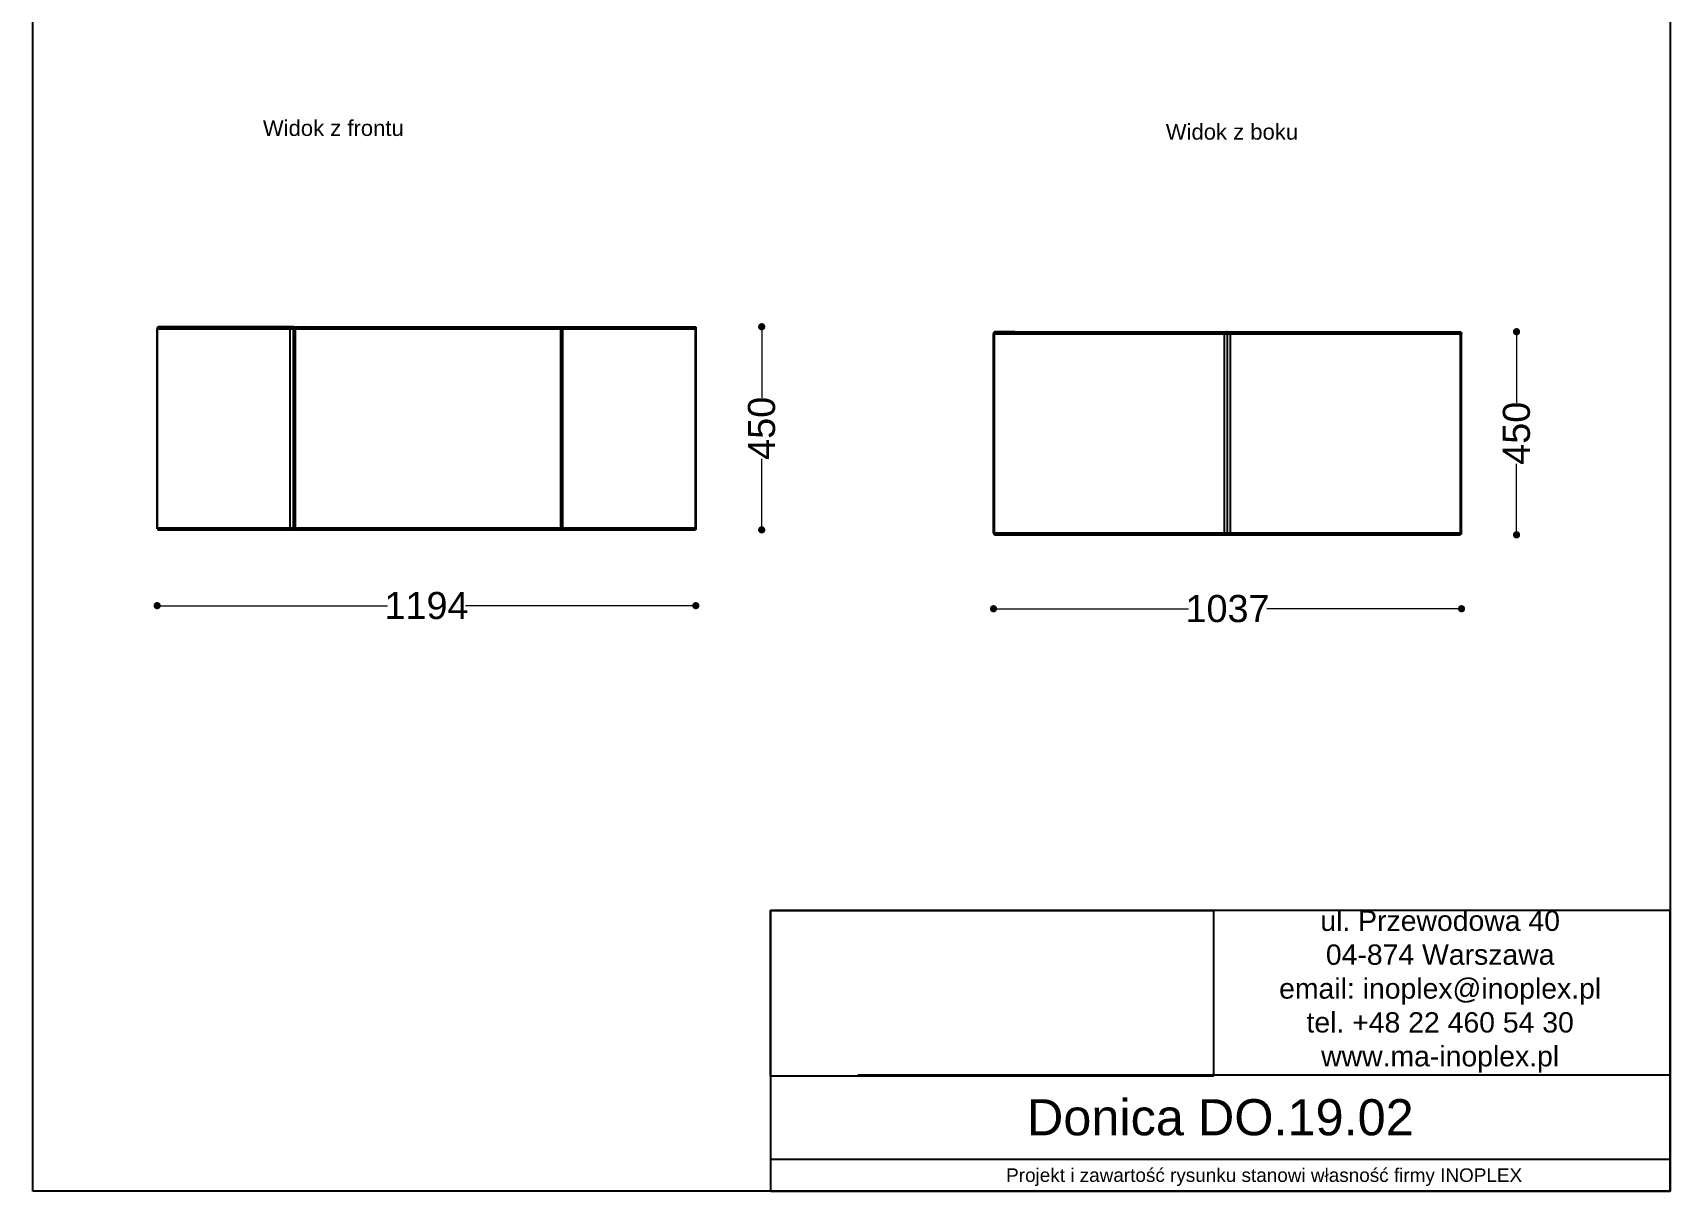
# Model space of a CAD drawing. Header units: millimetres. Extents: x 10366 to 13995, y 24552 to 29685.
# Drawn here: x 10366 to 13995, y 24552 to 27119 of the extents above; entities that cross this region are included whole.
import ezdxf

# ---------------------------------------------------------------- set-up
doc = ezdxf.new("R2010")
doc.units = ezdxf.units.MM
doc.header["$LTSCALE"] = 3
doc.layers.add('Default', color=7, linetype='Continuous')
doc.styles.get("Standard").update_dxf_attribs({"font": 'arial.ttf'})
doc.dimstyles.new('MATEUSZ', dxfattribs={"dimtxt": 35, "dimasz": 16, "dimexe": 0.18, "dimexo": 0.0625, "dimgap": 0.09, "dimtad": 0, "dimdec": 0, "dimdsep": 46, "dimtxsty": 'Standard', "dimblk": 'DOT', "dimcen": 0.09, "dimse1": 1, "dimse2": 1, "dimadec": 0, "dimazin": 0, "dimtfac": 1, "dimtdec": 0, "dimtofl": 0, "dimtmove": 0, "dimatfit": 3, "dimfxl": 1, "dimtolj": 1, "dimtzin": 0, "dimlwd": 9, "dimlwe": 9, "dimarcsym": 0})
picture_1 = doc.add_image_def('image1.jpg', size_in_pixel=(1896, 709))

# ---------------------------------------------------------------- blocks, each defined once
blk = doc.blocks.new('_Dot')
at = {"color": 0, "linetype": 'ByBlock', "lineweight": -2}
blk.add_line((-0.5, 0), (-1, 0), dxfattribs=at)
at = {"color": 0, "linetype": 'ByBlock', "const_width": 0.5}
blk.add_lwpolyline([(-0.25, 0, 1), (0.25, 0, 1)], format="xyb", close=True, dxfattribs=at)
blk = doc.blocks.new('*D27')
at = {"color": 0, "lineweight": 9, "transparency": 16777216}
for p, q in [((10657.9, 25849.5), (11152, 25849.5)), ((11819.6, 25849.5), (11325.5, 25849.5))]:
    blk.add_line(p, q, dxfattribs=at)
at = {"layer": 'Defpoints', "color": 0, "transparency": 16777216}
for p in [(10641.9, 26019.7), (11835.6, 26021.9), (11835.6, 25849.5)]:
    blk.add_point(p, dxfattribs=at)
at = {"color": 0, "lineweight": 9, "transparency": 16777216, "xscale": 16, "yscale": 16, "zscale": 16, "rotation": 180}
blk.add_blockref('_Dot', (10641.9, 25849.5), dxfattribs=at)
at = {"color": 0, "lineweight": 9, "transparency": 16777216, "xscale": 16, "yscale": 16, "zscale": 16}
blk.add_blockref('_Dot', (11835.6, 25849.5), dxfattribs=at)
at = {"color": 0, "transparency": 16777216, "insert": (11238.8, 25849.5), "char_height": 60, "attachment_point": 5}
blk.add_mtext('\\A1;1194', dxfattribs=at)
blk = doc.blocks.new('*D28')
at = {"color": 0, "lineweight": 9, "transparency": 16777216}
for p, q in [((11981.6, 26451.4), (11981.6, 26309.9)), ((11981.6, 26033.4), (11981.6, 26174.9))]:
    blk.add_line(p, q, dxfattribs=at)
at = {"layer": 'Defpoints', "color": 0, "transparency": 16777216}
for p in [(11831.1, 26467.4), (11831.1, 26017.4), (11981.6, 26017.4)]:
    blk.add_point(p, dxfattribs=at)
at = {"color": 0, "lineweight": 9, "transparency": 16777216, "xscale": 16, "yscale": 16, "zscale": 16}
for p, rotation in [((11981.6, 26467.4), 90), ((11981.6, 26017.4), 270)]:
    blk.add_blockref('_Dot', p, dxfattribs=dict(at, rotation=rotation))
at = {"color": 0, "transparency": 16777216, "insert": (11981.6, 26242.4), "char_height": 60, "attachment_point": 5, "rotation": 90}
blk.add_mtext('\\A1;450', dxfattribs=at)
blk = doc.blocks.new('*D29')
at = {"color": 0, "lineweight": 9, "transparency": 16777216}
for p, q in [((13654.4, 26440.4), (13654.4, 26298.9)), ((13654.4, 26022.4), (13654.4, 26163.9))]:
    blk.add_line(p, q, dxfattribs=at)
at = {"layer": 'Defpoints', "color": 0, "transparency": 16777216}
for p in [(13526.8, 26456.4), (13527.4, 26006.4), (13654.4, 26006.4)]:
    blk.add_point(p, dxfattribs=at)
at = {"color": 0, "lineweight": 9, "transparency": 16777216, "xscale": 16, "yscale": 16, "zscale": 16}
for p, rotation in [((13654.4, 26456.4), 90), ((13654.4, 26006.4), 270)]:
    blk.add_blockref('_Dot', p, dxfattribs=dict(at, rotation=rotation))
at = {"color": 0, "transparency": 16777216, "insert": (13654.4, 26231.4), "char_height": 60, "attachment_point": 5, "rotation": 90}
blk.add_mtext('\\A1;450', dxfattribs=at)
blk = doc.blocks.new('*D30')
at = {"color": 0, "lineweight": 9, "transparency": 16777216}
for p, q in [((12511.3, 25842.7), (12927.1, 25842.7)), ((13516.5, 25842.7), (13100.8, 25842.7))]:
    blk.add_line(p, q, dxfattribs=at)
at = {"layer": 'Defpoints', "color": 0, "transparency": 16777216}
for p in [(12495.3, 26010.9), (13532.5, 26010.9), (13532.5, 25842.7)]:
    blk.add_point(p, dxfattribs=at)
at = {"color": 0, "lineweight": 9, "transparency": 16777216, "xscale": 16, "yscale": 16, "zscale": 16, "rotation": 180}
blk.add_blockref('_Dot', (12495.3, 25842.7), dxfattribs=at)
at = {"color": 0, "lineweight": 9, "transparency": 16777216, "xscale": 16, "yscale": 16, "zscale": 16}
blk.add_blockref('_Dot', (13532.5, 25842.7), dxfattribs=at)
at = {"color": 0, "transparency": 16777216, "insert": (13013.9, 25842.7), "char_height": 60, "attachment_point": 5}
blk.add_mtext('\\A1;1037', dxfattribs=at)

msp = doc.modelspace()

# ---------------------------------------------------------------- linework, layer by layer
for p, q in [((13995, 24809.6), (12194.9, 24809.6)), ((13994.7, 24623), (12001.1, 24623))]:
    msp.add_line(p, q)
for points in [[(10366.2, 24552.5), (10366.2, 29684.6), (13995, 29684.6), (13995, 24552.5)], [(12001.1, 24552.5), (13995, 24552.5), (13995, 25174.2), (12001.1, 25174.2)]]:
    msp.add_lwpolyline(points, close=True)
at = {"layer": 'Default'}
for p, q in [((10641.9, 26465.2), (10641.9, 26462.9)), ((10641.9, 26465.2), (10641.9, 26462.9)), ((10641.9, 26021.9), (10641.9, 26462.9)), ((10936.7, 26462.9), (10642.5, 26462.9)), ((10642.5, 26021.9), (10642.5, 26462.9)), ((10642.5, 26462.9), (10936.7, 26462.9)), ((10693.8, 26467.4), (10646.4, 26467.4)), ((10646.4, 26467.4), (10942.9, 26467.4)), ((10693.8, 26467.4), (10646.4, 26467.4)), ((10942.9, 26467.4), (10646.4, 26467.4)), ((10936.7, 26021.9), (10936.7, 26462.9)), ((10941.6, 26465.4), (10942.9, 26465.4)), ((10943.9, 26467.4), (11536.9, 26467.4)), ((10943.9, 26465.4), (10943.9, 26467.4)), ((10943.9, 26021.9), (10943.9, 26462.9)), ((10945.6, 26462.9), (10944.7, 26462.9)), ((11537, 26462.9), (10948.4, 26462.9)), ((10948.4, 26021.9), (10948.4, 26462.9)), ((10948.4, 26462.9), (11536.7, 26462.9)), ((11513.2, 26467.4), (11536.9, 26467.4)), ((11513.2, 26467.4), (11536.9, 26467.4)), ((11536.7, 26021.9), (11536.7, 26462.9)), ((11536.9, 26467.4), (11833.4, 26467.4)), ((11539.1, 26462.9), (11538.3, 26462.9)), ((11539.1, 26462.9), (11538.3, 26462.9)), ((11539.1, 26465.2), (11539.1, 26462.9)), ((11539.1, 26465.2), (11539.1, 26462.9)), ((11835, 26462.9), (11540.8, 26462.9)), ((11540.8, 26021.9), (11540.8, 26462.9)), ((11540.8, 26462.9), (11835, 26462.9)), ((11835, 26462.9), (11835, 26462.9)), ((11835, 26021.9), (11835, 26462.9)), ((11835.6, 26465.2), (11835.6, 26462.9)), ((11835.6, 26462.9), (11835.6, 26021.9)), ((12495.9, 26454.1), (12495.9, 26451.9)), ((12495.9, 26454.1), (12495.9, 26451.9)), ((12540.8, 26456.4), (12499.8, 26456.4)), ((12499.8, 26456.4), (13013.3, 26456.4)), ((12540.8, 26456.4), (12499.8, 26456.4)), ((13012.6, 26454.4), (13013.3, 26454.4)), ((13013.9, 26456.4), (13013.9, 26454.4)), ((13013.9, 26454.4), (13013.9, 26456.4)), ((13014.5, 26456.4), (13528, 26456.4)), ((13014.5, 26454.4), (13015.5, 26454.4)), ((13487, 26456.4), (13528, 26456.4)), ((13487, 26456.4), (13528, 26456.4)), ((13531.9, 26454.1), (13531.9, 26451.9)), ((13531.9, 26454.1), (13531.9, 26451.9)), ((12495.3, 26010.9), (12495.3, 26451.9)), ((12495.3, 26010.9), (12495.3, 26451.9)), ((12495.9, 26451.9), (12497.3, 26451.9)), ((12495.9, 26451.9), (12497.3, 26451.9)), ((13007.2, 26451.9), (12497.5, 26451.9)), ((12497.5, 26010.9), (12497.5, 26451.9)), ((12497.5, 26451.9), (13007.2, 26451.9)), ((13007.2, 26010.9), (13007.2, 26451.9)), ((13007.2, 26451.9), (13008.2, 26451.9)), ((13011.4, 26451.9), (13010.1, 26451.9)), ((13013.9, 26010.9), (13013.9, 26451.9)), ((13013.9, 26010.9), (13013.9, 26451.9)), ((13017.5, 26451.9), (13016.4, 26451.9)), ((13530.4, 26451.9), (13020.6, 26451.9)), ((13020.6, 26010.9), (13020.6, 26451.9)), ((13020.6, 26451.9), (13530.1, 26451.9)), ((13530.1, 26010.9), (13530.1, 26451.9)), ((13531.9, 26451.9), (13530.5, 26451.9)), ((13531.9, 26451.9), (13530.5, 26451.9)), ((13532.5, 26010.9), (13532.5, 26451.9)), ((10641.9, 26021.9), (10641.9, 26019.7)), ((10641.9, 26021.9), (10641.9, 26019.7)), ((10642.5, 26021.9), (10936.7, 26021.9)), ((10642.5, 26021.9), (10936.7, 26021.9)), ((10940.4, 26021.4), (10943.2, 26021.4)), ((10943.3, 26021.4), (10940.4, 26021.4)), ((10941.6, 26019.4), (10942.9, 26019.4)), ((10941.6, 26019.4), (10943.2, 26019.4)), ((10943.2, 26019.4), (10943.2, 26021.4)), ((10943.2, 26021.4), (10945.1, 26021.4)), ((10943.9, 26017.4), (10943.9, 26019.4)), ((10944.7, 26021.9), (10945.8, 26021.9)), ((10948.4, 26021.9), (11537, 26021.9)), ((10948.4, 26021.9), (11536.7, 26021.9)), ((11539.1, 26021.9), (11539.1, 26019.7)), ((11539.1, 26021.9), (11539.1, 26019.7)), ((11540.8, 26021.9), (11835, 26021.9)), ((11540.8, 26021.9), (11835, 26021.9)), ((11835.6, 26021.9), (11835.6, 26019.7)), ((10646.4, 26017.4), (10942.9, 26017.4)), ((10646.4, 26017.4), (10698.9, 26017.4)), ((10646.4, 26017.4), (10698.9, 26017.4)), ((10942.9, 26017.4), (10646.4, 26017.4)), ((10943.9, 26017.4), (11536.9, 26017.4)), ((11536.9, 26017.4), (11510.6, 26017.4)), ((11536.9, 26017.4), (11510.6, 26017.4)), ((11536.9, 26017.4), (11833.4, 26017.4)), ((12495.9, 26010.9), (12495.9, 26008.6)), ((12495.9, 26010.9), (12495.9, 26008.6)), ((12497.5, 26010.9), (13007.2, 26010.9)), ((12497.5, 26010.9), (13007.2, 26010.9)), ((12499.8, 26006.4), (12545.3, 26006.4)), ((12499.8, 26006.4), (13013.3, 26006.4)), ((12499.8, 26006.4), (12545.3, 26006.4)), ((13010.4, 26010.9), (13011.4, 26010.9)), ((13011.2, 26010.4), (13013.9, 26010.4)), ((13012.6, 26008.4), (13013.3, 26008.4)), ((13012.6, 26008.4), (13013.9, 26008.4)), ((13013.9, 26008.4), (13013.9, 26010.4)), ((13013.9, 26010.4), (13016.8, 26010.4)), ((13013.9, 26008.4), (13013.9, 26006.4)), ((13013.9, 26006.4), (13013.9, 26008.4)), ((13013.9, 26008.4), (13015.5, 26008.4)), ((13014.5, 26008.4), (13015.5, 26008.4)), ((13014.5, 26006.4), (13528, 26006.4)), ((13016.4, 26010.9), (13017.7, 26010.9)), ((13020.6, 26010.9), (13530.4, 26010.9)), ((13020.6, 26010.9), (13530.1, 26010.9)), ((13528, 26006.4), (13482.5, 26006.4)), ((13528, 26006.4), (13482.5, 26006.4)), ((13531.9, 26010.9), (13531.9, 26008.6)), ((13531.9, 26010.9), (13531.9, 26008.6))]:
    msp.add_line(p, q, dxfattribs=at)
for points in [[(10646.4, 26467.4, 0), (10645.7, 26467.4, 0), (10645.1, 26467.3, 0), (10644.4, 26467.1, 0), (10643.8, 26466.8, 0), (10643.3, 26466.5, 0), (10642.8, 26466.1, 0), (10642.3, 26465.7, 0), (10641.9, 26465.2, 0)], [(10646.4, 26467.4, 0), (10645.7, 26467.4, 0), (10645.1, 26467.3, 0), (10644.4, 26467.1, 0), (10643.8, 26466.8, 0), (10643.3, 26466.5, 0), (10642.8, 26466.1, 0), (10642.3, 26465.7, 0), (10641.9, 26465.2, 0)], [(10641.9, 26465.2, 0), (10641.9, 26464.6, 0), (10642.1, 26464.1, 0), (10642.2, 26463.5, 0), (10642.5, 26462.9, 0)], [(10641.9, 26462.9, 0), (10641.9, 26462.9, 0), (10641.9, 26462.9, 0), (10641.9, 26462.9, 0), (10641.9, 26462.9, 0), (10641.9, 26462.9, 0), (10641.9, 26462.9, 0), (10641.9, 26462.9, 0), (10642, 26462.9, 0), (10642.5, 26462.9, 0)], [(10642.6, 26462.9, 0), (10641.9, 26462.9, 0), (10641.9, 26462.9, 0), (10641.9, 26462.9, 0), (10641.9, 26462.9, 0), (10641.9, 26462.9, 0), (10641.9, 26462.9, 0), (10641.9, 26462.9, 0), (10641.9, 26462.9, 0), (10641.9, 26462.9, 0), (10641.9, 26462.9, 0), (10641.9, 26462.9, 0), (10641.9, 26462.9, 0), (10641.9, 26462.9, 0), (10641.9, 26462.9, 0), (10641.9, 26462.9, 0), (10641.9, 26462.9, 0), (10641.9, 26462.9, 0), (10641.9, 26462.9, 0), (10641.9, 26462.9, 0), (10641.9, 26462.9, 0), (10641.9, 26462.9, 0), (10641.9, 26462.9, 0), (10641.9, 26462.9, 0), (10641.9, 26462.9, 0), (10642, 26462.9, 0), (10642.5, 26462.9, 0)], [(10694.8, 26467.3, 0), (10694.3, 26467.4, 0), (10693.8, 26467.4, 0)], [(10695.6, 26467.1, 0), (10694.7, 26467.3, 0), (10693.8, 26467.4, 0)], [(10936.7, 26462.9, 0), (10944.5, 26462.9, 0)], [(10942.9, 26467.4, 0), (10942.4, 26467.4, 0), (10941.9, 26467.3, 0), (10941.4, 26467.1, 0), (10940.4, 26466.7, 0), (10939.5, 26466.1, 0), (10938.7, 26465.5, 0), (10938, 26464.8, 0), (10937.4, 26464, 0), (10937.1, 26463.5, 0), (10936.9, 26463.2, 0), (10936.8, 26463.1, 0), (10936.8, 26463, 0), (10936.8, 26463, 0), (10936.8, 26462.9, 0)], [(10940.3, 26462.9, 0), (10936.8, 26462.9, 0)], [(10940.3, 26462.9, 0), (10936.7, 26462.9, 0)], [(10940.3, 26462.9, 0), (10940.4, 26463.2, 0), (10940.4, 26463.4, 0), (10940.5, 26463.7, 0), (10940.6, 26463.9, 0), (10940.7, 26464.1, 0), (10940.9, 26464.3, 0), (10941, 26464.5, 0), (10941.4, 26464.9, 0), (10941.8, 26465.1, 0), (10942, 26465.2, 0), (10942.2, 26465.3, 0), (10942.4, 26465.4, 0), (10942.7, 26465.4, 0), (10942.9, 26465.4, 0)], [(10942.9, 26467.4, 0), (10942.3, 26467.4, 0), (10941.8, 26467.3, 0)], [(10944.5, 26467.4, 0), (10942.9, 26467.4, 0)], [(10944.5, 26465.4, 0), (10942.9, 26465.4, 0)], [(10944.5, 26467.4, 0), (10943.9, 26467.4, 0)], [(10943.9, 26467.4, 0), (10943.9, 26467.4, 0), (10943.9, 26467.4, 0), (10943.9, 26467.4, 0), (10943.9, 26467.4, 0), (10943.9, 26467.4, 0), (10943.9, 26467.4, 0), (10943.9, 26467.4, 0), (10943.9, 26467.4, 0), (10943.9, 26467.4, 0), (10943.9, 26467.4, 0), (10943.9, 26467.4, 0), (10944, 26467.4, 0), (10944.4, 26466.9, 0), (10948.4, 26462.9, 0)], [(10944.7, 26462.9, 0), (10944.6, 26463.4, 0), (10944.5, 26463.9, 0), (10944.4, 26464.3, 0), (10944.1, 26465, 0), (10944, 26465.3, 0), (10943.9, 26465.4, 0), (10943.9, 26465.4, 0), (10943.9, 26465.4, 0), (10943.9, 26465.4, 0), (10943.9, 26465.4, 0), (10943.9, 26465.4, 0), (10943.9, 26465.4, 0), (10943.9, 26465.4, 0), (10943.9, 26465.4, 0), (10943.9, 26465.4, 0), (10943.9, 26465.4, 0), (10943.9, 26465.4, 0), (10943.9, 26465.4, 0), (10943.9, 26465.4, 0), (10943.9, 26465.4, 0), (10943.9, 26465.4, 0)], [(10944.5, 26462.9, 0), (10943.9, 26462.9, 0), (10943.9, 26462.9, 0), (10943.9, 26462.9, 0), (10943.9, 26462.9, 0), (10943.9, 26462.9, 0), (10943.9, 26462.9, 0), (10943.9, 26462.9, 0), (10943.9, 26462.9, 0), (10943.9, 26462.9, 0), (10943.9, 26462.9, 0), (10943.9, 26462.9, 0), (10943.9, 26462.9, 0), (10943.9, 26462.9, 0), (10944, 26462.9, 0), (10944.5, 26462.9, 0), (10948.4, 26462.9, 0)], [(10948.4, 26462.9, 0), (10944.7, 26462.9, 0)], [(10967.7, 26467.2, 0), (10967.5, 26467.3, 0), (10967.3, 26467.3, 0), (10967.1, 26467.4, 0), (10966.9, 26467.4, 0)], [(11512.4, 26467.2, 0), (11512.6, 26467.3, 0), (11512.8, 26467.3, 0), (11513, 26467.4, 0), (11513.2, 26467.4, 0)], [(11536.7, 26462.9, 0), (11540.8, 26462.9, 0)], [(11536.9, 26467.4, 0), (11537, 26467.4, 0), (11537.2, 26467.4, 0), (11537.4, 26467.3, 0), (11537.5, 26467.3, 0), (11537.7, 26467.2, 0), (11537.9, 26467.1, 0), (11538.2, 26466.8, 0), (11538.4, 26466.5, 0), (11538.7, 26466.1, 0), (11538.9, 26465.7, 0), (11539.1, 26465.2, 0)], [(11536.9, 26467.4, 0), (11537, 26467.4, 0), (11537.2, 26467.4, 0), (11537.4, 26467.3, 0), (11537.5, 26467.3, 0), (11537.7, 26467.2, 0), (11537.9, 26467.1, 0), (11538.2, 26466.8, 0), (11538.4, 26466.5, 0), (11538.7, 26466.1, 0), (11538.9, 26465.7, 0), (11539.1, 26465.2, 0)], [(11539.1, 26465.2, 0), (11538, 26464.1, 0), (11537.5, 26463.5, 0), (11537.2, 26463.2, 0), (11537.1, 26463.1, 0), (11537.1, 26463, 0), (11537, 26463, 0), (11537, 26463, 0), (11537, 26462.9, 0)], [(11539.1, 26462.9, 0), (11537, 26462.9, 0)], [(11539.1, 26465.2, 0), (11540.1, 26464.1, 0), (11540.4, 26463.5, 0), (11540.8, 26462.9, 0)], [(11539.1, 26462.9, 0), (11540.8, 26462.9, 0)], [(11784.6, 26467.1, 0), (11785.4, 26467.3, 0), (11786.3, 26467.4, 0)], [(11785.3, 26467.3, 0), (11785.8, 26467.4, 0), (11786.3, 26467.4, 0)], [(11831.1, 26467.4, 0), (11833.4, 26467.4, 0)], [(11833.4, 26467.4, 0), (11833.8, 26467.4, 0), (11834.2, 26467.3, 0), (11834.4, 26467.2, 0), (11834.6, 26467.1, 0), (11834.7, 26467, 0), (11834.9, 26466.9, 0), (11835, 26466.8, 0), (11835.1, 26466.7, 0), (11835.2, 26466.6, 0), (11835.3, 26466.4, 0), (11835.4, 26466.1, 0), (11835.5, 26465.8, 0), (11835.6, 26465.5, 0), (11835.6, 26465.1, 0), (11835.6, 26464.8, 0), (11835.4, 26464, 0), (11835.3, 26463.5, 0), (11835, 26462.9, 0)], [(11835.1, 26462.9, 0), (11835.5, 26462.9, 0), (11835.6, 26462.9, 0), (11835.6, 26462.9, 0), (11835.6, 26462.9, 0), (11835.6, 26462.9, 0), (11835.6, 26462.9, 0), (11835.6, 26462.9, 0), (11835.6, 26462.9, 0), (11835.6, 26462.9, 0), (11835.6, 26462.9, 0), (11835.6, 26462.9, 0), (11835.6, 26462.9, 0), (11835.6, 26462.9, 0), (11835.6, 26462.9, 0), (11835.6, 26462.9, 0), (11835.6, 26462.9, 0), (11835.6, 26462.9, 0), (11835.6, 26462.9, 0), (11835.6, 26462.9, 0), (11835.6, 26462.9, 0), (11835.6, 26462.9, 0), (11835.6, 26462.9, 0), (11835.4, 26462.9, 0), (11835, 26462.9, 0)], [(11835.1, 26462.9, 0), (11835.5, 26462.9, 0), (11835.6, 26462.9, 0), (11835.6, 26462.9, 0), (11835.6, 26462.9, 0), (11835.6, 26462.9, 0), (11835.6, 26462.9, 0), (11835.6, 26462.9, 0), (11835.6, 26462.9, 0), (11835.6, 26462.9, 0), (11835.6, 26462.9, 0), (11835.6, 26462.9, 0), (11835.6, 26462.9, 0), (11835.6, 26462.9, 0), (11835.6, 26462.9, 0), (11835.6, 26462.9, 0), (11835.6, 26462.9, 0), (11835.6, 26462.9, 0), (11835.6, 26462.9, 0), (11835.6, 26462.9, 0), (11835.6, 26462.9, 0), (11835.6, 26462.9, 0), (11835.6, 26462.9, 0), (11835.6, 26462.9, 0), (11835.6, 26462.9, 0), (11835.6, 26462.9, 0), (11835.4, 26462.9, 0), (11835, 26462.9, 0)], [(12495.9, 26454.1, 0), (12495.6, 26453.6, 0), (12495.4, 26453.1, 0), (12495.3, 26452.5, 0), (12495.3, 26451.9, 0)], [(12499.8, 26456.4, 0), (12499.2, 26456.3, 0), (12498.6, 26456.2, 0), (12498.1, 26456.1, 0), (12497.6, 26455.8, 0), (12497.1, 26455.5, 0), (12496.6, 26455.1, 0), (12496.2, 26454.6, 0), (12495.9, 26454.1, 0)], [(12499.8, 26456.4, 0), (12499.2, 26456.3, 0), (12498.6, 26456.2, 0), (12498.1, 26456.1, 0), (12497.6, 26455.8, 0), (12497.1, 26455.5, 0), (12496.6, 26455.1, 0), (12496.2, 26454.6, 0), (12495.9, 26454.1, 0)], [(12495.9, 26454.1, 0), (12496.6, 26453, 0), (12497.5, 26451.9, 0)], [(12500.3, 26456.4, 0), (12500.2, 26456.4, 0), (12500.1, 26456.4, 0), (12500, 26456.3, 0), (12500, 26456.3, 0), (12499.9, 26456.3, 0), (12499.9, 26456.2, 0), (12499.9, 26456.2, 0), (12499.9, 26456.2, 0), (12499.8, 26456.1, 0), (12499.8, 26456.1, 0), (12499.8, 26456.1, 0), (12499.8, 26456, 0)], [(12542.3, 26456.1, 0), (12541.9, 26456.2, 0), (12541.5, 26456.3, 0), (12540.8, 26456.4, 0)], [(12541.6, 26456.3, 0), (12541.2, 26456.4, 0), (12540.8, 26456.4, 0)], [(12542.3, 26456.1, 0), (12541.6, 26456.3, 0), (12540.8, 26456.4, 0)], [(13013.3, 26456.4, 0), (13013.2, 26456.4, 0), (13013, 26456.4, 0), (13012.7, 26456.3, 0), (13012.3, 26456.1, 0), (13011.5, 26455.7, 0), (13009.8, 26454.4, 0), (13008.4, 26453.2, 0), (13007.8, 26452.6, 0), (13007.5, 26452.2, 0), (13007.3, 26452.1, 0), (13007.3, 26452, 0), (13007.2, 26452, 0), (13007.2, 26452, 0), (13007.2, 26451.9, 0)], [(13011.4, 26451.9, 0), (13011.4, 26452.2, 0), (13011.5, 26452.4, 0), (13011.5, 26452.7, 0), (13011.6, 26452.9, 0), (13011.9, 26453.3, 0), (13012.1, 26453.7, 0), (13012.4, 26454, 0), (13012.7, 26454.2, 0), (13012.9, 26454.3, 0), (13013, 26454.3, 0), (13013.2, 26454.4, 0), (13013.2, 26454.4, 0), (13013.3, 26454.4, 0)], [(13013.9, 26456.4, 0), (13013.9, 26456.4, 0), (13013.9, 26456.4, 0), (13013.9, 26456.4, 0), (13013.9, 26456.4, 0), (13013.9, 26456.4, 0), (13013.9, 26456.4, 0), (13013.9, 26456.4, 0), (13013.9, 26456.4, 0), (13013.9, 26456.4, 0), (13013.9, 26456.4, 0), (13013.9, 26456.4, 0), (13013.9, 26456.4, 0), (13013.9, 26456.4, 0), (13013.9, 26456.4, 0), (13013.9, 26456.4, 0), (13013.8, 26456.4, 0), (13013.6, 26456.4, 0), (13013.3, 26456.4, 0)], [(13013.9, 26454.4, 0), (13013.9, 26454.4, 0), (13013.9, 26454.4, 0), (13013.9, 26454.4, 0), (13013.9, 26454.4, 0), (13013.9, 26454.4, 0), (13013.9, 26454.4, 0), (13013.9, 26454.4, 0), (13013.9, 26454.4, 0), (13013.9, 26454.4, 0), (13013.9, 26454.4, 0), (13013.9, 26454.4, 0), (13013.9, 26454.4, 0), (13013.9, 26454.4, 0), (13013.9, 26454.4, 0), (13013.9, 26454.4, 0), (13013.8, 26454.4, 0), (13013.6, 26454.4, 0), (13013.3, 26454.4, 0)], [(13013.9, 26456.4, 0), (13013.9, 26456.4, 0), (13013.9, 26456.4, 0), (13013.9, 26456.4, 0), (13014, 26456.4, 0), (13014.5, 26456.4, 0)], [(13013.9, 26454.4, 0), (13013.9, 26454.4, 0), (13013.9, 26454.4, 0), (13013.9, 26454.4, 0), (13013.9, 26454.4, 0), (13013.9, 26454.4, 0), (13013.9, 26454.4, 0), (13013.9, 26454.4, 0), (13013.9, 26454.4, 0), (13013.9, 26454.4, 0), (13013.9, 26454.4, 0), (13013.9, 26454.4, 0), (13013.9, 26454.4, 0), (13013.9, 26454.4, 0), (13013.9, 26454.3, 0), (13013.9, 26454.2, 0), (13013.9, 26451.9, 0)], [(13013.9, 26454.4, 0), (13013.9, 26454.4, 0), (13013.9, 26454.4, 0), (13013.9, 26454.4, 0), (13014, 26454.4, 0), (13014.5, 26454.4, 0)], [(13013.9, 26454.4, 0), (13013.9, 26454.4, 0), (13013.9, 26454.4, 0), (13013.9, 26454.4, 0), (13013.9, 26454.4, 0), (13013.9, 26454.4, 0), (13013.9, 26454.4, 0), (13013.9, 26454.4, 0), (13013.9, 26454.4, 0), (13013.9, 26454.4, 0), (13013.9, 26454.4, 0), (13013.9, 26454.4, 0), (13013.9, 26454.4, 0), (13013.9, 26454.4, 0), (13013.9, 26454.3, 0), (13013.9, 26454.2, 0), (13013.9, 26451.9, 0)], [(13014.5, 26456.4, 0), (13014.6, 26456.4, 0), (13014.8, 26456.4, 0), (13015.1, 26456.3, 0), (13015.5, 26456.1, 0), (13016.4, 26455.7, 0), (13018, 26454.4, 0), (13019.4, 26453.2, 0), (13020.6, 26451.9, 0)], [(13016.4, 26451.9, 0), (13016.4, 26452.2, 0), (13016.3, 26452.4, 0), (13016.3, 26452.7, 0), (13016.2, 26452.9, 0), (13016, 26453.3, 0), (13015.7, 26453.7, 0), (13015.4, 26454, 0), (13015.1, 26454.2, 0), (13014.9, 26454.3, 0), (13014.8, 26454.3, 0), (13014.6, 26454.4, 0), (13014.6, 26454.4, 0), (13014.5, 26454.4, 0)], [(13485.5, 26456.1, 0), (13486.3, 26456.3, 0), (13487, 26456.4, 0)], [(13485.5, 26456.1, 0), (13486.2, 26456.3, 0), (13487, 26456.4, 0)], [(13486.2, 26456.3, 0), (13486.6, 26456.4, 0), (13487, 26456.4, 0)], [(13527.4, 26456.4, 0), (13527.5, 26456.4, 0), (13527.6, 26456.4, 0), (13527.7, 26456.3, 0), (13527.7, 26456.3, 0), (13527.8, 26456.3, 0), (13527.8, 26456.3, 0), (13527.9, 26456.2, 0), (13527.9, 26456.2, 0), (13527.9, 26456.1, 0), (13528, 26456.1, 0), (13528, 26456, 0), (13528, 26456, 0), (13528, 26455.9, 0), (13528, 26455.8, 0)], [(13528, 26456.4, 0), (13528.6, 26456.3, 0), (13529.2, 26456.2, 0), (13529.7, 26456.1, 0), (13530.3, 26455.8, 0), (13530.7, 26455.5, 0), (13531.2, 26455.1, 0), (13531.6, 26454.6, 0), (13531.9, 26454.1, 0)], [(13528, 26456.4, 0), (13528.6, 26456.3, 0), (13529.2, 26456.2, 0), (13529.7, 26456.1, 0), (13530.3, 26455.8, 0), (13530.7, 26455.5, 0), (13531.2, 26455.1, 0), (13531.6, 26454.6, 0), (13531.9, 26454.1, 0)], [(13531.9, 26454.1, 0), (13531.2, 26453.1, 0), (13530.8, 26452.5, 0), (13530.6, 26452.2, 0), (13530.5, 26452.1, 0), (13530.4, 26452, 0), (13530.4, 26452, 0), (13530.4, 26451.9, 0), (13530.4, 26451.9, 0)], [(13531.9, 26454.1, 0), (13532.2, 26453.6, 0), (13532.4, 26453, 0), (13532.5, 26452.5, 0), (13532.5, 26451.9, 0)], [(12495.9, 26451.9, 0), (12495.3, 26451.9, 0)], [(12495.3, 26451.9, 0), (12495.3, 26451.9, 0), (12495.3, 26451.9, 0), (12495.3, 26451.9, 0), (12495.3, 26451.9, 0), (12495.3, 26451.9, 0), (12495.3, 26451.9, 0), (12495.3, 26451.9, 0), (12495.3, 26451.9, 0), (12495.3, 26451.9, 0), (12495.3, 26451.9, 0), (12495.3, 26451.9, 0), (12495.3, 26451.9, 0), (12495.3, 26451.9, 0), (12495.3, 26451.9, 0), (12495.3, 26451.9, 0), (12495.3, 26451.9, 0), (12495.3, 26451.9, 0), (12495.3, 26451.9, 0), (12495.6, 26451.9, 0), (12497.5, 26451.9, 0)], [(12495.9, 26451.9, 0), (12497.5, 26451.9, 0)], [(13011.4, 26451.9, 0), (13007.2, 26451.9, 0)], [(13011.4, 26451.9, 0), (13007.2, 26451.9, 0)], [(13007.2, 26451.9, 0), (13011.7, 26451.9, 0), (13013.3, 26451.9, 0), (13013.8, 26451.9, 0), (13013.9, 26451.9, 0), (13013.9, 26451.9, 0), (13013.9, 26451.9, 0), (13013.9, 26451.9, 0), (13013.9, 26451.9, 0), (13013.9, 26451.9, 0), (13013.9, 26451.9, 0), (13013.9, 26451.9, 0), (13013.9, 26451.9, 0), (13013.9, 26451.9, 0), (13013.9, 26451.9, 0), (13013.9, 26451.9, 0), (13013.9, 26451.9, 0), (13013.9, 26451.9, 0), (13013.9, 26451.9, 0)], [(13013.9, 26451.9, 0), (13013.9, 26451.9, 0), (13013.9, 26451.9, 0), (13013.9, 26451.9, 0), (13013.9, 26451.9, 0), (13013.9, 26451.9, 0), (13013.9, 26451.9, 0), (13013.9, 26451.9, 0), (13013.9, 26451.9, 0), (13013.9, 26451.9, 0), (13013.9, 26451.9, 0), (13013.9, 26451.9, 0), (13013.9, 26451.9, 0), (13013.9, 26451.9, 0), (13014, 26451.9, 0), (13014.2, 26451.9, 0), (13016.1, 26451.9, 0), (13020.6, 26451.9, 0)], [(13020.6, 26451.9, 0), (13016.4, 26451.9, 0)], [(13530.1, 26451.9, 0), (13531.9, 26451.9, 0), (13532.4, 26451.9, 0), (13532.5, 26451.9, 0), (13532.5, 26451.9, 0), (13532.5, 26451.9, 0), (13532.5, 26451.9, 0), (13532.5, 26451.9, 0), (13532.5, 26451.9, 0), (13532.5, 26451.9, 0), (13532.5, 26451.9, 0), (13532.5, 26451.9, 0), (13532.5, 26451.9, 0), (13532.5, 26451.9, 0), (13532.5, 26451.9, 0), (13532.5, 26451.9, 0), (13532.5, 26451.9, 0), (13532.5, 26451.9, 0), (13532.5, 26451.9, 0)], [(13531.9, 26451.9, 0), (13530.4, 26451.9, 0)], [(13531.9, 26451.9, 0), (13532.5, 26451.9, 0)], [(10642.5, 26021.9, 0), (10641.9, 26021.9, 0)], [(10641.9, 26019.7, 0), (10641.9, 26020.2, 0), (10642.1, 26020.8, 0), (10642.2, 26021.3, 0), (10642.4, 26021.6, 0), (10642.4, 26021.7, 0), (10642.5, 26021.8, 0), (10642.5, 26021.9, 0), (10642.5, 26021.9, 0), (10642.5, 26021.9, 0), (10642.5, 26021.9, 0), (10642.5, 26021.9, 0), (10642.5, 26021.9, 0), (10642.5, 26021.9, 0), (10642.5, 26021.9, 0), (10642.5, 26021.9, 0), (10642.5, 26021.9, 0), (10642.5, 26021.9, 0), (10642.5, 26021.9, 0)], [(10642.6, 26021.9, 0), (10641.9, 26021.9, 0), (10641.9, 26021.9, 0), (10641.9, 26021.9, 0), (10641.9, 26021.9, 0), (10641.9, 26021.9, 0), (10641.9, 26021.9, 0), (10641.9, 26021.9, 0), (10641.9, 26021.9, 0), (10641.9, 26021.9, 0), (10641.9, 26021.9, 0), (10641.9, 26021.9, 0), (10641.9, 26021.9, 0), (10641.9, 26021.9, 0), (10641.9, 26021.9, 0), (10641.9, 26021.9, 0), (10641.9, 26021.9, 0), (10641.9, 26021.9, 0), (10641.9, 26021.9, 0), (10641.9, 26021.9, 0), (10641.9, 26021.9, 0), (10641.9, 26021.9, 0), (10641.9, 26021.9, 0), (10641.9, 26021.9, 0), (10641.9, 26021.9, 0), (10642, 26021.9, 0), (10642.5, 26021.9, 0)], [(10641.9, 26019.7, 0), (10642.3, 26019.1, 0), (10642.8, 26018.7, 0), (10643.3, 26018.3, 0), (10643.9, 26018, 0), (10644.5, 26017.7, 0), (10645.1, 26017.5, 0), (10645.8, 26017.4, 0), (10646.4, 26017.4, 0)], [(10641.9, 26019.7, 0), (10642.3, 26019.1, 0), (10642.8, 26018.7, 0), (10643.3, 26018.3, 0), (10643.9, 26018, 0), (10644.5, 26017.7, 0), (10645.1, 26017.5, 0), (10645.8, 26017.4, 0), (10646.4, 26017.4, 0)], [(10936.7, 26021.9, 0), (10940.3, 26021.9, 0)], [(10936.7, 26021.9, 0), (10936.7, 26021.9, 0), (10936.7, 26021.9, 0), (10936.7, 26021.9, 0), (10936.7, 26021.9, 0), (10936.7, 26021.9, 0), (10936.7, 26021.9, 0), (10936.7, 26021.9, 0), (10936.7, 26021.9, 0), (10936.7, 26021.9, 0), (10936.7, 26021.9, 0), (10936.7, 26021.9, 0), (10936.8, 26021.9, 0), (10936.8, 26021.9, 0), (10937.4, 26020.9, 0), (10938.2, 26019.9, 0), (10939.1, 26019, 0), (10940.3, 26018.2, 0), (10940.9, 26017.9, 0), (10941.5, 26017.6, 0), (10942.2, 26017.5, 0), (10942.5, 26017.4, 0), (10942.9, 26017.4, 0)], [(10936.7, 26021.9, 0), (10944.5, 26021.9, 0)], [(10942.9, 26019.4, 0), (10942.7, 26019.4, 0), (10942.4, 26019.5, 0), (10942.2, 26019.5, 0), (10942, 26019.6, 0), (10941.8, 26019.7, 0), (10941.3, 26020, 0), (10941, 26020.3, 0), (10940.8, 26020.5, 0), (10940.7, 26020.7, 0), (10940.6, 26020.9, 0), (10940.5, 26021.2, 0), (10940.4, 26021.4, 0), (10940.4, 26021.7, 0), (10940.3, 26021.9, 0)], [(10944.5, 26019.4, 0), (10942.9, 26019.4, 0)], [(10943.9, 26017.4, 0), (10943.9, 26017.4, 0), (10943.9, 26017.4, 0), (10943.9, 26017.4, 0), (10943.9, 26017.4, 0), (10943.9, 26017.4, 0), (10943.9, 26017.4, 0), (10943.9, 26017.4, 0), (10943.9, 26017.4, 0), (10943.9, 26017.4, 0), (10943.9, 26017.4, 0), (10943.9, 26017.4, 0), (10944, 26017.5, 0), (10944.4, 26017.9, 0), (10948.4, 26021.9, 0)], [(10943.9, 26019.4, 0), (10943.9, 26019.4, 0), (10943.9, 26019.4, 0), (10943.9, 26019.4, 0), (10943.9, 26019.4, 0), (10943.9, 26019.4, 0), (10943.9, 26019.4, 0), (10943.9, 26019.4, 0), (10943.9, 26019.4, 0), (10943.9, 26019.4, 0), (10943.9, 26019.4, 0), (10943.9, 26019.4, 0), (10943.9, 26019.4, 0), (10943.9, 26019.5, 0), (10944.3, 26020.1, 0), (10944.5, 26020.9, 0), (10944.6, 26021.4, 0), (10944.7, 26021.9, 0)], [(10944.5, 26021.9, 0), (10943.9, 26021.9, 0), (10943.9, 26021.9, 0), (10943.9, 26021.9, 0), (10943.9, 26021.9, 0), (10943.9, 26021.9, 0), (10943.9, 26021.9, 0), (10943.9, 26021.9, 0), (10943.9, 26021.9, 0), (10943.9, 26021.9, 0), (10943.9, 26021.9, 0), (10943.9, 26021.9, 0), (10943.9, 26021.9, 0), (10943.9, 26021.9, 0), (10944, 26021.9, 0), (10944.5, 26021.9, 0), (10948.4, 26021.9, 0)], [(10944.7, 26021.9, 0), (10948.4, 26021.9, 0)], [(11536.7, 26021.9, 0), (11540.8, 26021.9, 0)], [(11539.1, 26019.7, 0), (11538.9, 26019.1, 0), (11538.7, 26018.7, 0), (11538.4, 26018.3, 0), (11538.1, 26018, 0), (11537.8, 26017.7, 0), (11537.7, 26017.6, 0), (11537.5, 26017.5, 0), (11537.4, 26017.5, 0), (11537.2, 26017.4, 0), (11537, 26017.4, 0), (11536.9, 26017.4, 0)], [(11539.1, 26019.7, 0), (11538.9, 26019.1, 0), (11538.7, 26018.7, 0), (11538.4, 26018.3, 0), (11538.1, 26018, 0), (11537.8, 26017.7, 0), (11537.7, 26017.6, 0), (11537.5, 26017.5, 0), (11537.4, 26017.5, 0), (11537.2, 26017.4, 0), (11537, 26017.4, 0), (11536.9, 26017.4, 0)], [(11537, 26021.9, 0), (11537, 26021.9, 0), (11537, 26021.8, 0), (11537, 26021.8, 0), (11537.1, 26021.8, 0), (11537.1, 26021.7, 0), (11537.4, 26021.4, 0), (11539.1, 26019.7, 0)], [(11537, 26021.9, 0), (11539.1, 26021.9, 0)], [(11539.1, 26019.7, 0), (11540.1, 26020.8, 0), (11540.4, 26021.3, 0), (11540.6, 26021.6, 0), (11540.7, 26021.7, 0), (11540.7, 26021.8, 0), (11540.7, 26021.9, 0), (11540.8, 26021.9, 0), (11540.8, 26021.9, 0), (11540.8, 26021.9, 0), (11540.8, 26021.9, 0), (11540.8, 26021.9, 0), (11540.8, 26021.9, 0), (11540.8, 26021.9, 0), (11540.8, 26021.9, 0), (11540.8, 26021.9, 0), (11540.8, 26021.9, 0), (11540.8, 26021.9, 0)], [(11540.8, 26021.9, 0), (11539.1, 26021.9, 0)], [(11835, 26021.9, 0), (11835, 26021.9, 0), (11835, 26021.9, 0), (11835, 26021.9, 0), (11835, 26021.9, 0), (11835, 26021.9, 0), (11835, 26021.9, 0), (11835, 26021.9, 0), (11835, 26021.9, 0), (11835, 26021.9, 0), (11835, 26021.9, 0), (11835, 26021.9, 0), (11835, 26021.9, 0), (11835, 26021.9, 0), (11835.2, 26021.4, 0), (11835.4, 26020.9, 0), (11835.5, 26020.4, 0), (11835.6, 26019.9, 0), (11835.6, 26019.4, 0), (11835.5, 26019, 0), (11835.5, 26018.8, 0), (11835.4, 26018.6, 0), (11835.3, 26018.4, 0), (11835.2, 26018.2, 0), (11835, 26018, 0), (11834.9, 26017.9, 0), (11834.7, 26017.8, 0), (11834.5, 26017.6, 0), (11834.2, 26017.5, 0), (11834, 26017.5, 0), (11833.7, 26017.4, 0), (11833.4, 26017.4, 0)], [(11835, 26021.9, 0), (11835.6, 26021.9, 0), (11835.6, 26021.9, 0), (11835.6, 26021.9, 0), (11835.6, 26021.9, 0), (11835.6, 26021.9, 0), (11835.6, 26021.9, 0), (11835.6, 26021.9, 0), (11835.6, 26021.9, 0), (11835.6, 26021.9, 0), (11835.6, 26021.9, 0), (11835.6, 26021.9, 0), (11835.6, 26021.9, 0), (11835.6, 26021.9, 0), (11835.6, 26021.9, 0), (11835.6, 26021.9, 0), (11835.6, 26021.9, 0), (11835.6, 26021.9, 0), (11835.6, 26021.9, 0), (11835.6, 26021.9, 0), (11835.6, 26021.9, 0), (11835.6, 26021.9, 0), (11835.5, 26021.9, 0), (11835.1, 26021.9, 0)], [(10944.5, 26017.4, 0), (10942.9, 26017.4, 0)], [(10944.5, 26017.4, 0), (10943.9, 26017.4, 0)], [(11831.1, 26017.4, 0), (11833.4, 26017.4, 0)], [(12495.3, 26010.9, 0), (12495.3, 26010.2, 0), (12495.4, 26009.7, 0), (12495.6, 26009.1, 0), (12495.9, 26008.6, 0)], [(12495.3, 26010.9, 0), (12495.3, 26010.9, 0), (12495.4, 26010.9, 0), (12495.9, 26010.9, 0)], [(12495.3, 26010.9, 0), (12495.3, 26010.9, 0), (12495.3, 26010.9, 0), (12495.3, 26010.9, 0), (12495.3, 26010.9, 0), (12495.3, 26010.9, 0), (12495.3, 26010.9, 0), (12495.3, 26010.9, 0), (12495.3, 26010.9, 0), (12495.3, 26010.9, 0), (12495.3, 26010.9, 0), (12495.3, 26010.9, 0), (12495.3, 26010.9, 0), (12495.3, 26010.9, 0), (12495.3, 26010.9, 0), (12495.3, 26010.9, 0), (12495.3, 26010.9, 0), (12495.3, 26010.9, 0), (12495.3, 26010.9, 0), (12495.6, 26010.9, 0), (12497.5, 26010.9, 0)], [(12495.9, 26008.6, 0), (12496.6, 26009.7, 0), (12497, 26010.3, 0), (12497.3, 26010.6, 0), (12497.4, 26010.7, 0), (12497.5, 26010.8, 0), (12497.5, 26010.8, 0), (12497.5, 26010.8, 0), (12497.5, 26010.9, 0), (12497.5, 26010.9, 0), (12497.5, 26010.9, 0), (12497.5, 26010.9, 0), (12497.5, 26010.9, 0), (12497.5, 26010.9, 0), (12497.5, 26010.9, 0)], [(12497.5, 26010.9, 0), (12495.9, 26010.9, 0)], [(12495.9, 26008.6, 0), (12496.2, 26008.1, 0), (12496.6, 26007.7, 0), (12497.1, 26007.3, 0), (12497.6, 26006.9, 0), (12498.1, 26006.7, 0), (12498.7, 26006.5, 0), (12499.2, 26006.4, 0), (12499.8, 26006.4, 0)], [(12495.9, 26008.6, 0), (12496.2, 26008.1, 0), (12496.6, 26007.7, 0), (12497.1, 26007.3, 0), (12497.6, 26006.9, 0), (12498.1, 26006.7, 0), (12498.7, 26006.5, 0), (12499.2, 26006.4, 0), (12499.8, 26006.4, 0)], [(13007.2, 26010.9, 0), (13007.2, 26010.9, 0), (13007.2, 26010.9, 0), (13007.2, 26010.9, 0), (13007.2, 26010.9, 0), (13007.2, 26010.9, 0), (13007.2, 26010.9, 0), (13007.2, 26010.9, 0), (13007.2, 26010.9, 0), (13007.2, 26010.9, 0), (13007.2, 26010.8, 0), (13009.2, 26008.9, 0), (13011.3, 26007.2, 0), (13012.4, 26006.6, 0), (13012.9, 26006.4, 0), (13013.1, 26006.4, 0), (13013.3, 26006.4, 0)], [(13007.2, 26010.9, 0), (13011.4, 26010.9, 0)], [(13007.2, 26010.9, 0), (13011.7, 26010.9, 0), (13013.3, 26010.9, 0), (13013.8, 26010.9, 0), (13013.9, 26010.9, 0), (13013.9, 26010.9, 0), (13013.9, 26010.9, 0), (13013.9, 26010.9, 0), (13013.9, 26010.9, 0), (13013.9, 26010.9, 0), (13013.9, 26010.9, 0), (13013.9, 26010.9, 0), (13013.9, 26010.9, 0), (13013.9, 26010.9, 0), (13013.9, 26010.9, 0), (13013.9, 26010.9, 0), (13013.9, 26010.9, 0), (13013.9, 26010.9, 0), (13013.9, 26010.9, 0)], [(13013.3, 26008.4, 0), (13013.2, 26008.4, 0), (13013.2, 26008.4, 0), (13013, 26008.4, 0), (13012.9, 26008.5, 0), (13012.7, 26008.6, 0), (13012.4, 26008.8, 0), (13012.1, 26009.1, 0), (13011.8, 26009.5, 0), (13011.6, 26009.9, 0), (13011.5, 26010.1, 0), (13011.5, 26010.4, 0), (13011.4, 26010.6, 0), (13011.4, 26010.9, 0)], [(13013.9, 26008.4, 0), (13013.9, 26008.4, 0), (13013.9, 26008.4, 0), (13013.9, 26008.4, 0), (13013.9, 26008.4, 0), (13013.9, 26008.4, 0), (13013.9, 26008.4, 0), (13013.9, 26008.4, 0), (13013.9, 26008.4, 0), (13013.9, 26008.4, 0), (13013.9, 26008.4, 0), (13013.9, 26008.4, 0), (13013.9, 26008.4, 0), (13013.9, 26008.4, 0), (13013.9, 26008.4, 0), (13013.9, 26008.4, 0), (13013.8, 26008.4, 0), (13013.3, 26008.4, 0)], [(13013.9, 26006.4, 0), (13013.9, 26006.4, 0), (13013.9, 26006.4, 0), (13013.9, 26006.4, 0), (13013.9, 26006.4, 0), (13013.9, 26006.4, 0), (13013.9, 26006.4, 0), (13013.9, 26006.4, 0), (13013.9, 26006.4, 0), (13013.9, 26006.4, 0), (13013.9, 26006.4, 0), (13013.9, 26006.4, 0), (13013.9, 26006.4, 0), (13013.9, 26006.4, 0), (13013.9, 26006.4, 0), (13013.9, 26006.4, 0), (13013.8, 26006.4, 0), (13013.3, 26006.4, 0)], [(13013.9, 26010.9, 0), (13013.9, 26010.9, 0), (13013.9, 26010.9, 0), (13013.9, 26010.9, 0), (13013.9, 26010.9, 0), (13013.9, 26010.9, 0), (13013.9, 26010.9, 0), (13013.9, 26010.9, 0), (13013.9, 26010.9, 0), (13013.9, 26010.9, 0), (13013.9, 26010.9, 0), (13013.9, 26010.9, 0), (13013.9, 26010.9, 0), (13013.9, 26010.9, 0), (13014, 26010.9, 0), (13014.2, 26010.9, 0), (13016.1, 26010.9, 0), (13020.6, 26010.9, 0)], [(13013.9, 26008.4, 0), (13013.9, 26008.4, 0), (13013.9, 26008.4, 0), (13013.9, 26008.4, 0), (13014, 26008.4, 0), (13014.5, 26008.4, 0)], [(13013.9, 26006.4, 0), (13013.9, 26006.4, 0), (13013.9, 26006.4, 0), (13013.9, 26006.4, 0), (13014, 26006.4, 0), (13014.5, 26006.4, 0)], [(13014.5, 26008.4, 0), (13014.6, 26008.4, 0), (13014.7, 26008.4, 0), (13014.9, 26008.5, 0), (13015, 26008.5, 0), (13015.2, 26008.6, 0), (13015.5, 26008.9, 0), (13015.8, 26009.2, 0), (13016.1, 26009.6, 0), (13016.3, 26010, 0), (13016.4, 26010.5, 0), (13016.4, 26010.7, 0), (13016.4, 26010.9, 0)], [(13014.5, 26006.4, 0), (13014.6, 26006.4, 0), (13014.8, 26006.4, 0), (13015.1, 26006.5, 0), (13015.5, 26006.7, 0), (13016.4, 26007.1, 0), (13018.1, 26008.3, 0), (13020.6, 26010.9, 0)], [(13016.4, 26010.9, 0), (13020.6, 26010.9, 0)], [(13527.4, 26006.4, 0), (13527.5, 26006.4, 0), (13527.6, 26006.4, 0), (13527.7, 26006.4, 0), (13527.7, 26006.4, 0), (13527.8, 26006.5, 0), (13527.8, 26006.5, 0), (13527.9, 26006.5, 0), (13527.9, 26006.6, 0), (13527.9, 26006.6, 0), (13528, 26006.7, 0), (13528, 26006.7, 0), (13528, 26006.8, 0), (13528, 26006.9, 0), (13528, 26007, 0)], [(13531.9, 26008.6, 0), (13531.6, 26008.1, 0), (13531.2, 26007.7, 0), (13530.7, 26007.3, 0), (13530.2, 26006.9, 0), (13529.7, 26006.7, 0), (13529.1, 26006.5, 0), (13528.6, 26006.4, 0), (13528, 26006.4, 0)], [(13531.9, 26008.6, 0), (13531.6, 26008.1, 0), (13531.2, 26007.7, 0), (13530.7, 26007.3, 0), (13530.2, 26006.9, 0), (13529.7, 26006.7, 0), (13529.1, 26006.5, 0), (13528.6, 26006.4, 0), (13528, 26006.4, 0)], [(13530.1, 26010.9, 0), (13531.9, 26010.9, 0), (13532.4, 26010.9, 0), (13532.5, 26010.9, 0), (13532.5, 26010.9, 0), (13532.5, 26010.9, 0), (13532.5, 26010.9, 0), (13532.5, 26010.9, 0), (13532.5, 26010.9, 0), (13532.5, 26010.9, 0), (13532.5, 26010.9, 0), (13532.5, 26010.9, 0), (13532.5, 26010.9, 0), (13532.5, 26010.9, 0), (13532.5, 26010.9, 0), (13532.5, 26010.9, 0), (13532.5, 26010.9, 0), (13532.5, 26010.9, 0), (13532.5, 26010.9, 0)], [(13530.4, 26010.9, 0), (13531.9, 26010.9, 0)], [(13530.4, 26010.9, 0), (13530.4, 26010.9, 0), (13530.4, 26010.8, 0), (13530.4, 26010.8, 0), (13530.4, 26010.8, 0), (13530.5, 26010.7, 0), (13531.9, 26008.6, 0)], [(13531.9, 26008.6, 0), (13532.2, 26009.2, 0), (13532.4, 26009.7, 0), (13532.5, 26010.3, 0), (13532.5, 26010.6, 0), (13532.5, 26010.7, 0), (13532.5, 26010.8, 0), (13532.5, 26010.8, 0), (13532.5, 26010.8, 0), (13532.5, 26010.9, 0), (13532.5, 26010.9, 0), (13532.5, 26010.9, 0), (13532.5, 26010.9, 0), (13532.5, 26010.9, 0), (13532.5, 26010.9, 0), (13532.5, 26010.9, 0), (13532.5, 26010.9, 0), (13532.5, 26010.9, 0), (13532.5, 26010.9, 0), (13532.5, 26010.9, 0)], [(13532.5, 26010.9, 0), (13532.5, 26010.9, 0), (13532.5, 26010.9, 0), (13532.5, 26010.9, 0), (13532.5, 26010.9, 0), (13532.5, 26010.9, 0), (13532.5, 26010.9, 0), (13532.5, 26010.9, 0), (13532.5, 26010.9, 0), (13532.5, 26010.9, 0), (13532.5, 26010.9, 0), (13532.5, 26010.9, 0), (13532.5, 26010.9, 0), (13532.5, 26010.9, 0), (13532.5, 26010.9, 0), (13532.5, 26010.9, 0), (13532.3, 26010.9, 0), (13531.9, 26010.9, 0)]]:
    msp.add_polyline3d(points, dxfattribs=at)

# ---------------------------------------------------------------- texts
for s, p in [('Widok z frontu', (10876.2, 26890)), ('Widok z boku', (12877.1, 26881.8))]:
    msp.add_text(s, height=34.962).set_placement(p)
at = {"attachment_point": 5}
for s, width, gutter_width, heights, insert, char_height in [('ul. Przewodowa 40\\P04-874 Warszawa\\Pemail: inoplex@inoplex.pl\\Ptel. +48 22 460 54 30\\Pwww.ma-inoplex.pl', 1019.877, 1, [432.7], (13485.1, 24994.8), 45), ('Donica DO.19.02', 1993.625, 1, [0], (12997.9, 24715.8), 80), ('Projekt i zawartość rysunku stanowi własność firmy INOPLEX ', 1800.088, 12.5, [70.5], (13095, 24583.6), 30)]:
    msp.add_mtext_dynamic_manual_height_columns(s, width=width, gutter_width=gutter_width, heights=heights, dxfattribs=dict(at, insert=insert, char_height=char_height))

# ---------------------------------------------------------------- dimensions: what is measured, and where the dimension line sits
for base, p1, p2, picture, middle in [((11981.6, 26017.4), (11831.1, 26467.4), (11831.1, 26017.4), '*D28', (11981.6, 26242.4)), ((13654.4, 26006.4), (13526.8, 26456.4), (13527.4, 26006.4), '*D29', (13654.4, 26231.4))]:
    dim = msp.add_linear_dim(base=base, p1=p1, p2=p2, angle=90, dimstyle='MATEUSZ', override={"dimtxt": 60})
    dim.commit()
    dim.dimension.update_dxf_attribs({"geometry": picture, "text_midpoint": middle})
for base, p1, p2, picture, middle in [((11835.6, 25849.5), (10641.9, 26019.7), (11835.6, 26021.9), '*D27', (11238.8, 25849.5)), ((13532.5, 25842.7), (12495.3, 26010.9), (13532.5, 26010.9), '*D30', (13013.9, 25842.7))]:
    dim = msp.add_linear_dim(base=base, p1=p1, p2=p2, dimstyle='MATEUSZ', override={"dimtxt": 60})
    dim.commit()
    dim.dimension.update_dxf_attribs({"geometry": picture, "text_midpoint": middle})

# ---------------------------------------------------------------- pictures from other files: only their frames are drawn
image = msp.add_image(picture_1, insert=(12001.1, 24807.1), size_in_units=(981.6, 367.1))
image.dxf.flags = 7

doc.saveas('drawing.dxf')
